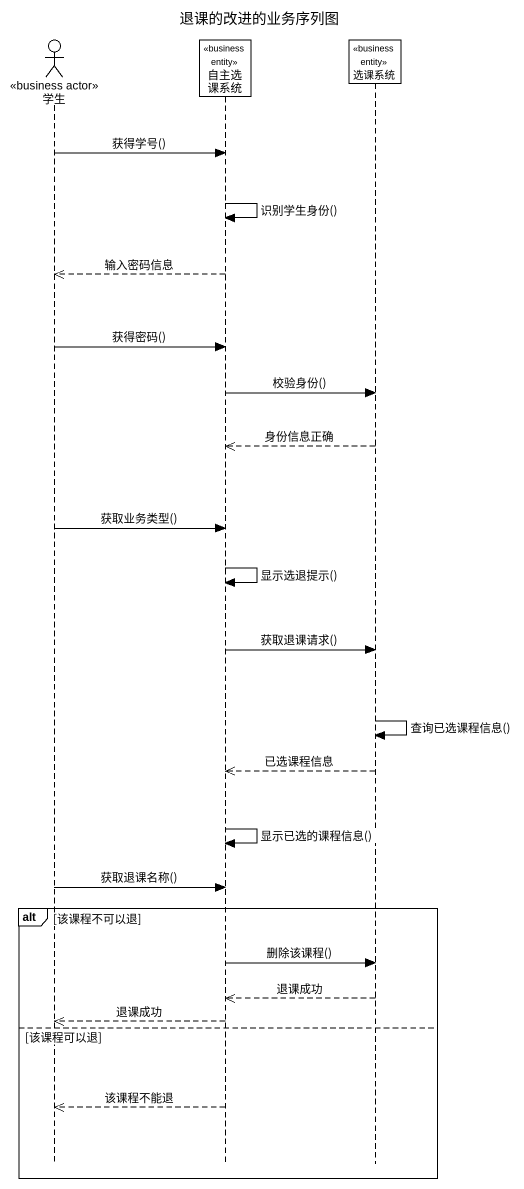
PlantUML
@startuml
title 退课的改进的业务序列图
hide footbox
actor 学生 <<business actor>>
participant 自主选课系统 <<business entity>>
participant 选课系统 <<business entity>>

学生 -> 自主选课系统 : 获得学号()
自主选课系统 -> 自主选课系统 : 识别学生身份()
自主选课系统 -->> 学生 : 输入密码信息
学生 -> 自主选课系统 : 获得密码()
自主选课系统 -> 选课系统 : 校验身份()
选课系统 -->> 自主选课系统 : 身份信息正确
学生 -> 自主选课系统 : 获取业务类型()
自主选课系统 -> 自主选课系统 : 显示选退提示()
自主选课系统 -> 选课系统 : 获取退课请求()
选课系统 -> 选课系统 : 查询已选课程信息()
选课系统 -->> 自主选课系统 : 已选课程信息
自主选课系统 -> 自主选课系统 : 显示已选的课程信息()
学生 -> 自主选课系统 : 获取退课名称()
alt 该课程不可以退
  自主选课系统 -> 选课系统 : 删除该课程()
  选课系统 -->> 自主选课系统 : 退课成功
  自主选课系统 -->> 学生 : 退课成功
else 该课程可以退
  自主选课系统 -->> 学生 : 该课程不能退
end
@enduml
